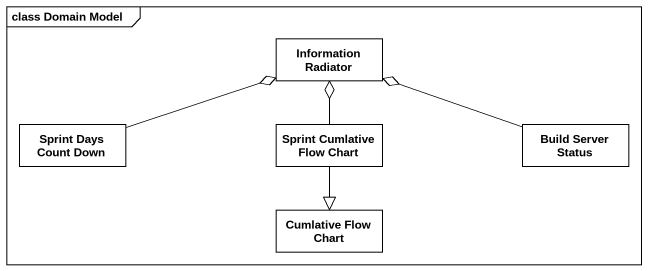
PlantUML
@startuml
mainframe class Domain Model
hide circle
hide empty members
class "Information Radiator" as Information_Radiator
class "Sprint Days Count Down" as Sprint_Days_Count_Down
class "Sprint Cumlative Flow Chart" as Sprint_Cumlative_Flow_Chart
class "Build Server Status" as Build_Server_Status
class "Cumlative Flow Chart" as Cumlative_Flow_Chart
Sprint_Days_Count_Down -right-o Information_Radiator
Sprint_Cumlative_Flow_Chart -up-o Information_Radiator
Sprint_Cumlative_Flow_Chart --|> Cumlative_Flow_Chart
Build_Server_Status -left-o Information_Radiator
@enduml
